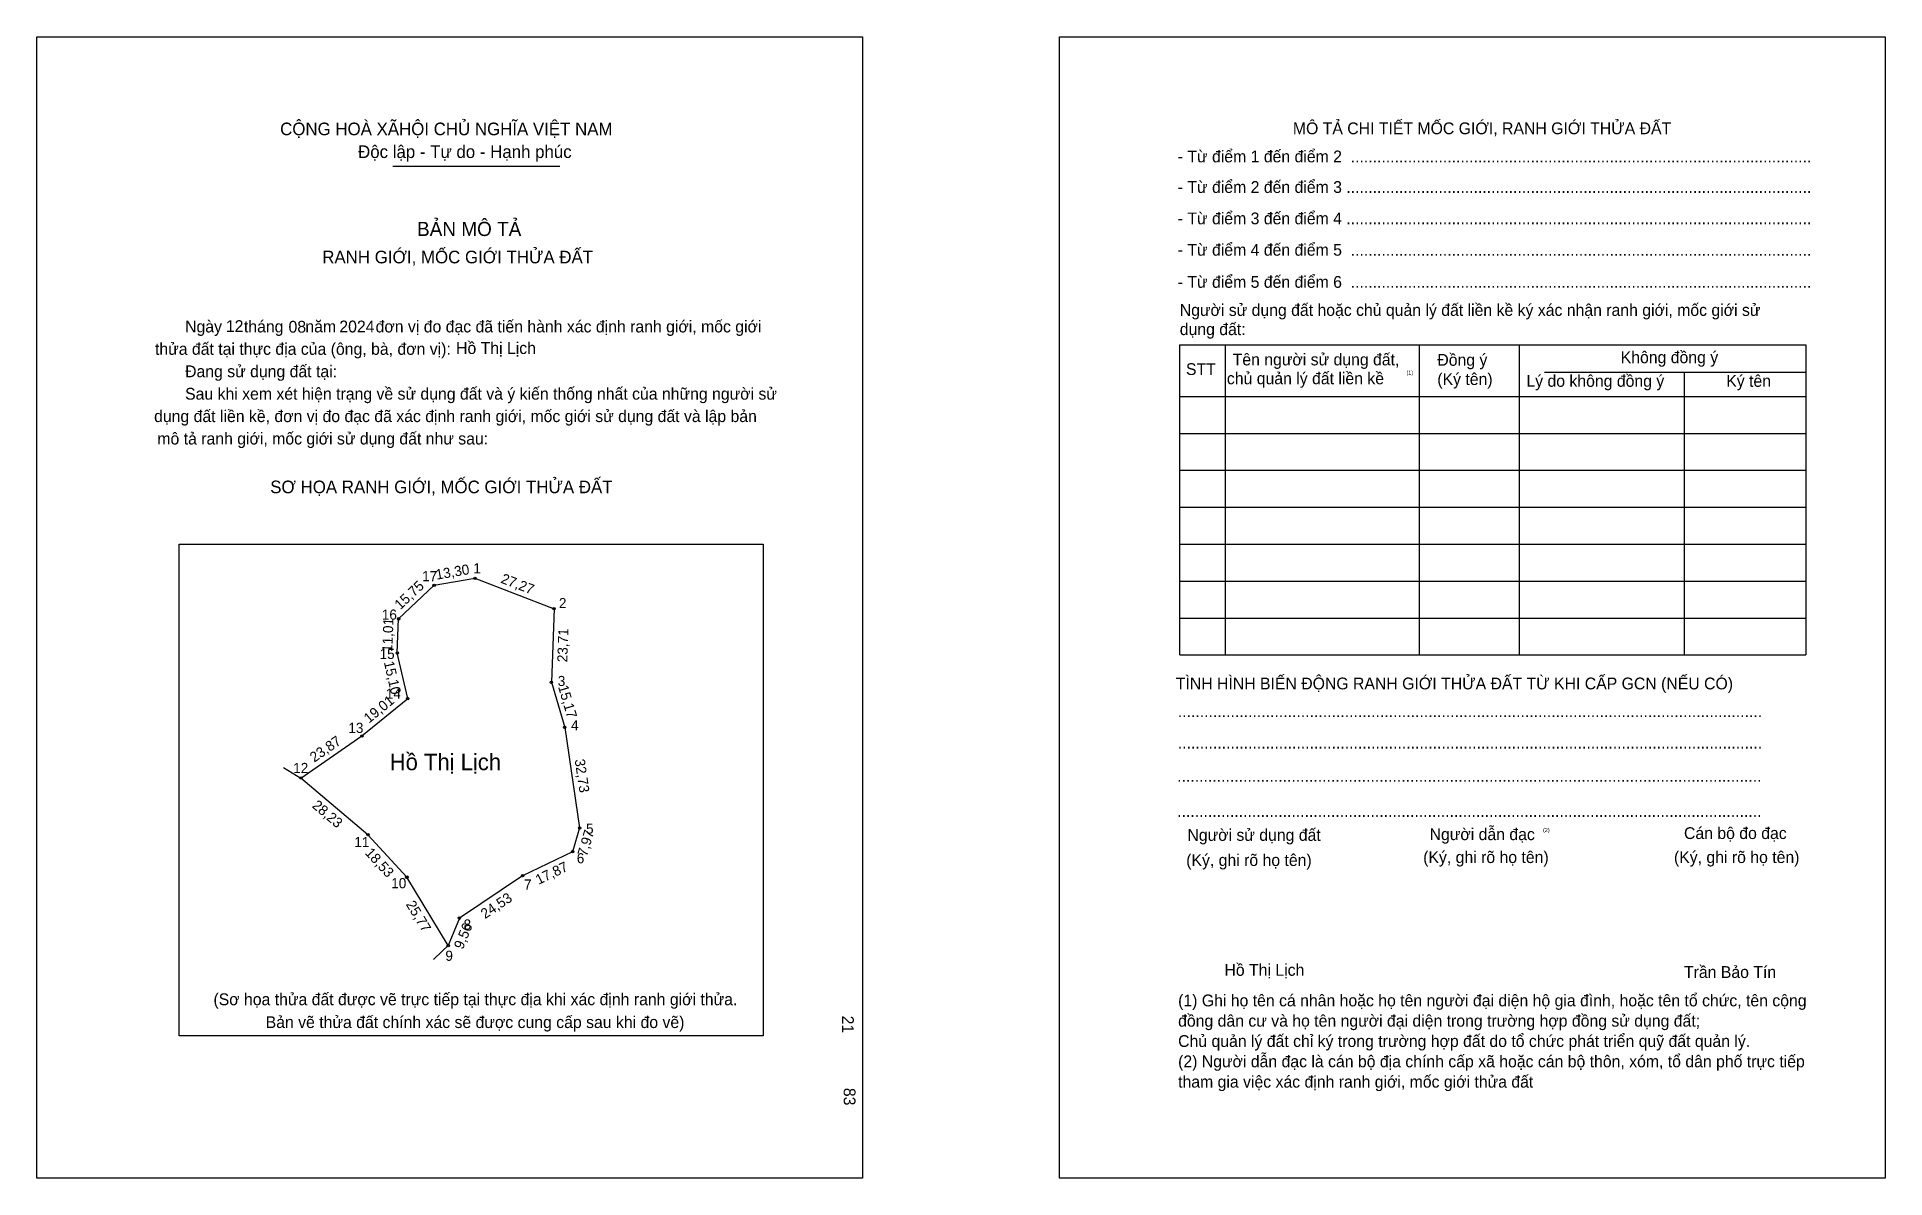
# Model space of a CAD drawing. Extents: x 547212 to 547807, y 1825173 to 1825541.
import ezdxf

# ---------------------------------------------------------------- set-up
doc = ezdxf.new("R2010")
doc.units = 0
for name, color, linetype in [('bmtKhungInTrang1', 7, 'Continuous'), ('bmtKhungInTrang2', 7, 'Continuous'), ('bmtNoiDung', 7, 'Continuous'), ('bmtTemplate', 7, 'Continuous'), ('CanhThua', 7, 'Continuous'), ('ChieuDaiCanhThua', 7, 'Continuous'), ('MocDinhThua', 7, 'Continuous'), ('RauThua', 7, 'Continuous'), ('SoHieuDinhThua', 7, 'Continuous'), ('TenChuSuDung', 7, 'Continuous')]:
    doc.layers.add(name, color=color, linetype=linetype)

msp = doc.modelspace()

# ---------------------------------------------------------------- linework, layer by layer
at = {"layer": 'bmtKhungInTrang1'}
msp.add_lwpolyline([(547212.27, 1825540.62), (547478.01, 1825540.62), (547478.01, 1825173.06), (547212.27, 1825173.06)], close=True, dxfattribs=at)
at = {"layer": 'bmtKhungInTrang2'}
msp.add_lwpolyline([(547541.39, 1825540.62), (547807.13, 1825540.62), (547807.13, 1825173.06), (547541.39, 1825173.06)], close=True, dxfattribs=at)
at = {"layer": 'bmtTemplate'}
for p, q in [((547326.79, 1825498.97), (547380.53, 1825498.97)), ((547594.7, 1825441.49), (547594.7, 1825341.56)), ((547657.21, 1825441.49), (547657.21, 1825341.56)), ((547689.37, 1825441.6), (547689.37, 1825341.56)), ((547781.69, 1825441.49), (547781.69, 1825341.56)), ((547697.53, 1825432.68), (547781.69, 1825432.68)), ((547580.12, 1825424.83), (547781.69, 1825424.83)), ((547580.12, 1825412.94), (547781.69, 1825412.94)), ((547580.12, 1825401.04), (547781.69, 1825401.04)), ((547580.12, 1825389.14), (547781.69, 1825389.14)), ((547580.12, 1825377.25), (547781.69, 1825377.25)), ((547580.12, 1825365.35), (547781.69, 1825365.35)), ((547580.12, 1825353.46), (547781.69, 1825353.46)), ((547580.12, 1825341.56), (547781.69, 1825341.56))]:
    msp.add_line(p, q, dxfattribs=at)
for points in [[(547579.99, 1825441.49), (547781.69, 1825441.49)], [(547579.99, 1825441.49), (547579.99, 1825341.56)], [(547742.46, 1825432.56), (547742.46, 1825341.56)]]:
    msp.add_lwpolyline(points, dxfattribs=at)
msp.add_lwpolyline([(547257.99, 1825218.84), (547257.99, 1825377.24), (547446.03, 1825377.24), (547446.03, 1825218.84)], close=True, dxfattribs=at)
at = {"layer": 'CanhThua'}
for p, q in [((547340.13, 1825364.01), (547353.25, 1825366.24)), ((547353.25, 1825366.24), (547378.71, 1825356.46)), ((547328.68, 1825353.2), (547340.13, 1825364.01)), ((547328.24, 1825342.21), (547328.68, 1825353.2)), ((547378.71, 1825356.46), (547377.84, 1825332.77)), ((547331.6, 1825327.48), (547328.24, 1825342.21)), ((547377.84, 1825332.77), (547382.15, 1825318.22)), ((547316.88, 1825315.47), (547331.6, 1825327.48)), ((547382.15, 1825318.22), (547386.93, 1825285.84)), ((547297.25, 1825301.89), (547316.88, 1825315.47)), ((547318.79, 1825283.64), (547297.25, 1825301.89)), ((547331.33, 1825269.99), (547318.79, 1825283.64)), ((547386.93, 1825285.84), (547384.7, 1825278.19)), ((547384.7, 1825278.19), (547368.6, 1825270.46)), ((547344.64, 1825247.93), (547331.33, 1825269.99)), ((547368.6, 1825270.46), (547348.23, 1825256.79)), ((547348.23, 1825256.79), (547344.64, 1825247.93))]:
    msp.add_line(p, q, dxfattribs=at)
at = {"layer": 'MocDinhThua'}
for centre in [(547353.25, 1825366.24), (547340.13, 1825364.01), (547328.68, 1825353.2), (547378.71, 1825356.46), (547328.24, 1825342.21), (547377.84, 1825332.77), (547331.6, 1825327.48), (547382.15, 1825318.22), (547316.88, 1825315.47), (547297.25, 1825301.89), (547318.79, 1825283.64), (547386.93, 1825285.84), (547384.7, 1825278.19), (547331.33, 1825269.99), (547368.6, 1825270.46), (547348.23, 1825256.79), (547344.64, 1825247.93)]:
    msp.add_circle(centre, 0.391, dxfattribs=at)
at = {"layer": 'RauThua'}
for p, q in [((547291.67, 1825305.26), (547297.25, 1825301.89)), ((547339.91, 1825243.46), (547342.71, 1825246.11)), ((547342.71, 1825246.11), (547344.64, 1825247.93))]:
    msp.add_line(p, q, dxfattribs=at)

# ---------------------------------------------------------------- texts
at = {"layer": 'bmtNoiDung'}
for s, height, p in [('12', 3.802, (547273.08, 1825445.58)), ('08', 3.802, (547293.24, 1825445.37)), ('2024', 3.802, (547309.6, 1825445.45)), ('Hồ Thị Lịch', 3.8023, (547347.17, 1825438.51)), ('Hồ Thị Lịch', 3.8023, (547594.5, 1825238.21))]:
    msp.add_text(s, height=height, dxfattribs=at).set_placement(p)
for s, p in [('21', (547471.4, 1825225.38)), ('83', (547471.94, 1825202.11))]:
    msp.add_text(s, height=3.802, rotation=270, dxfattribs=at).set_placement(p)
at = {"layer": 'bmtTemplate'}
for s, height, p in [('CỘNG HOÀ XÃHỘI CHỦ NGHĨA VIỆT NAM', 4.0558, (547290.55, 1825508.97)), ('MÔ TẢ CHI TIẾT MỐC GIỚI, RANH GIỚI THỬA ĐẤT', 3.8009, (547616.53, 1825509.29)), ('Độc lập - Tự do - Hạnh phúc', 4.0558, (547315.63, 1825501.63)), ('- Từ điểm 1 đến điểm 2  .........................................................................................................', 3.8009, (547579.48, 1825500.23)), ('- Từ điểm 2 đến điểm 3 ..........................................................................................................', 3.8009, (547579.48, 1825490.38)), ('- Từ điểm 3 đến điểm 4 ..........................................................................................................', 3.8009, (547579.48, 1825480.27)), ('BẢN MÔ TẢ', 4.563, (547334.61, 1825476.5)), ('RANH GIỚI, MỐC GIỚI THỬA ĐẤT', 4.0558, (547304.11, 1825467.7)), ('- Từ điểm 4 đến điểm 5  .........................................................................................................', 3.8009, (547579.48, 1825470.16)), ('- Từ điểm 5 đến điểm 6  .........................................................................................................', 3.8009, (547579.48, 1825459.81)), ('Người sử dụng đất hoặc chủ quản lý đất liền kề ký xác nhận ranh giới, mốc giới sử', 3.8009, (547580.12, 1825450.77)), ('Ngày     tháng     năm         đơn vị đo đạc đã tiến hành xác định ranh giới, mốc giới ', 3.8023, (547259.95, 1825445.45)), ('dụng đất:', 3.801, (547580.12, 1825444.58)), ('thửa đất tại thực địa của (ông, bà, đơn vị):', 3.8023, (547250.26, 1825438.23)), ('Tên người sử dụng đất,', 3.8009, (547597.15, 1825434.83)), ('Đồng ý', 3.801, (547663.02, 1825434.71)), ('Không đồng ý', 3.8009, (547722.05, 1825435.54)), ('Đang sử dụng đất tại:', 3.8023, (547259.95, 1825431.01)), ('STT', 3.801, (547582.11, 1825431.73)), ('chủ quản lý đất liền kề', 3.8009, (547595.29, 1825428.75)), ('(1)', 1.267, (547653.1, 1825431.87)), ('(Ký tên)', 3.801, (547663.02, 1825428.52)), ('Lý do không đồng ý', 3.8009, (547691.7, 1825427.93)), ('Ký tên', 3.801, (547756.02, 1825427.93)), ('Sau khi xem xét hiện trạng về sử dụng đất và ý kiến thống nhất của những người sử ', 3.8023, (547259.95, 1825423.79)), ('dụng đất liền kề, đơn vị đo đạc đã xác định ranh giới, mốc giới sử dụng đất và lập bản', 3.8023, (547249.97, 1825416.57)), ('mô tả ranh giới, mốc giới sử dụng đất như sau:', 3.8023, (547251.02, 1825409.35)), ('SƠ HỌA RANH GIỚI, MỐC GIỚI THỬA ĐẤT', 4.0558, (547287.35, 1825393.66)), ('TÌNH HÌNH BIẾN ĐỘNG RANH GIỚI THỬA ĐẤT TỪ KHI CẤP GCN (NẾU CÓ)', 3.8009, (547578.84, 1825330.47)), ('.....................................................................................................................................', 3.8066, (547579.48, 1825321.52)), ('.....................................................................................................................................', 3.8066, (547579.48, 1825311.41)), ('.....................................................................................................................................', 3.8066, (547579.28, 1825300.71)), ('.....................................................................................................................................', 3.8066, (547579.28, 1825289.41)), ('Người sử dụng đất', 3.8009, (547582.58, 1825281.68)), ('Người dẫn đạc', 3.8009, (547660.54, 1825281.91)), ('(2)', 1.267, (547697.04, 1825284.54)), ('Cán bộ đo đạc', 3.8009, (547742.42, 1825282.27)), ('(Ký, ghi rõ họ tên)', 3.8009, (547582.19, 1825273.59)), ('(Ký, ghi rõ họ tên)', 3.8009, (547658.47, 1825274.54)), ('(Ký, ghi rõ họ tên)', 3.8009, (547739.19, 1825274.54)), ('Trần Bảo Tín', 3.8009, (547742.42, 1825237.52)), ('(Sơ họa thửa đất được vẽ trực tiếp tại thực địa khi xác định ranh giới thửa.', 3.8023, (547269.08, 1825228.74)), ('(1) Ghi họ tên cá nhân hoặc họ tên người đại diện hộ gia đình, hoặc tên tổ chức, tên cộng', 3.8009, (547579.59, 1825228.37)), ('Bản vẽ thửa đất chính xác sẽ được cung cấp sau khi đo vẽ)', 3.8023, (547285.89, 1825221.39)), ('đồng dân cư và họ tên người đại diện trong trường hợp đồng sử dụng đất;', 3.8009, (547579.59, 1825221.83)), ('Chủ quản lý đất chỉ ký trong trường hợp đất do tổ chức phát triển quỹ đất quản lý.', 3.8009, (547579.59, 1825215.29)), ('(2) Người dẫn đạc là cán bộ địa chính cấp xã hoặc cán bộ thôn, xóm, tổ dân phố trực tiếp', 3.8009, (547579.59, 1825208.75)), ('tham gia việc xác định ranh giới, mốc giới thửa đất', 3.8009, (547579.59, 1825202.2))]:
    msp.add_text(s, height=height, dxfattribs=at).set_placement(p)
at = {"layer": 'ChieuDaiCanhThua'}
for s, rotation, p in [('13,30', 9.67688, (547340.91, 1825365.79)), ('15,75', 43.31713, (547329.21, 1825355.94)), ('27,27', 338.98737, (547361.34, 1825364.88)), ('11,01', 87.75038, (547326.62, 1825342.49)), ('23,71', 87.89724, (547382.97, 1825339.16)), ('15,10', 282.85672, (547323.91, 1825339.2)), ('15,17', 286.51697, (547379.97, 1825331.32)), ('19,01', 39.20776, (547319.12, 1825319.4)), ('23,87', 34.66828, (547301.53, 1825306.84)), ('32,73', 278.39452, (547385.34, 1825307.8)), ('28,23', 319.73242, (547300.59, 1825292.65)), ('7,97', 73.79387, (547389.31, 1825276.49)), ('18,53', 312.57729, (547317.67, 1825277.63)), ('17,87', 25.64725, (547373.72, 1825267.49)), ('24,53', 33.87538, (547356.5, 1825256.44)), ('25,77', 301.09837, (547330.91, 1825261.23)), ('9,56', 67.90027, (547349.34, 1825246.51))]:
    msp.add_text(s, height=3.261, rotation=rotation, dxfattribs=at).set_placement(p)
at = {"layer": 'SoHieuDinhThua'}
for s, height, p in [('1', 3.26, (547352.72, 1825367.86)), ('17', 3.261, (547336.25, 1825365.3)), ('2', 3.26, (547380.28, 1825356.63)), ('16', 3.261, (547323.28, 1825352.92)), ('15', 3.261, (547322.55, 1825340.27)), ('14', 3.261, (547324.56, 1825327.44)), ('3', 3.26, (547379.91, 1825331.55)), ('13', 3.261, (547312.49, 1825316.44)), ('4', 3.26, (547384.18, 1825317.29)), ('12', 3.261, (547294.74, 1825303.52)), ('11', 3.261, (547314.42, 1825279.66)), ('5', 3.26, (547389.01, 1825283.99)), ('6', 3.26, (547386.03, 1825274.45)), ('10', 3.261, (547326.3, 1825266.41)), ('7', 3.26, (547369.05, 1825265.99)), ('8', 3.26, (547349.6, 1825253.1)), ('9', 3.26, (547343.73, 1825243.05))]:
    msp.add_text(s, height=height, dxfattribs=at).set_placement(p)
at = {"layer": 'TenChuSuDung'}
msp.add_text('Hồ Thị Lịch', height=5.2992, dxfattribs=at).set_placement((547325.81, 1825304.44))

doc.saveas('drawing.dxf')
